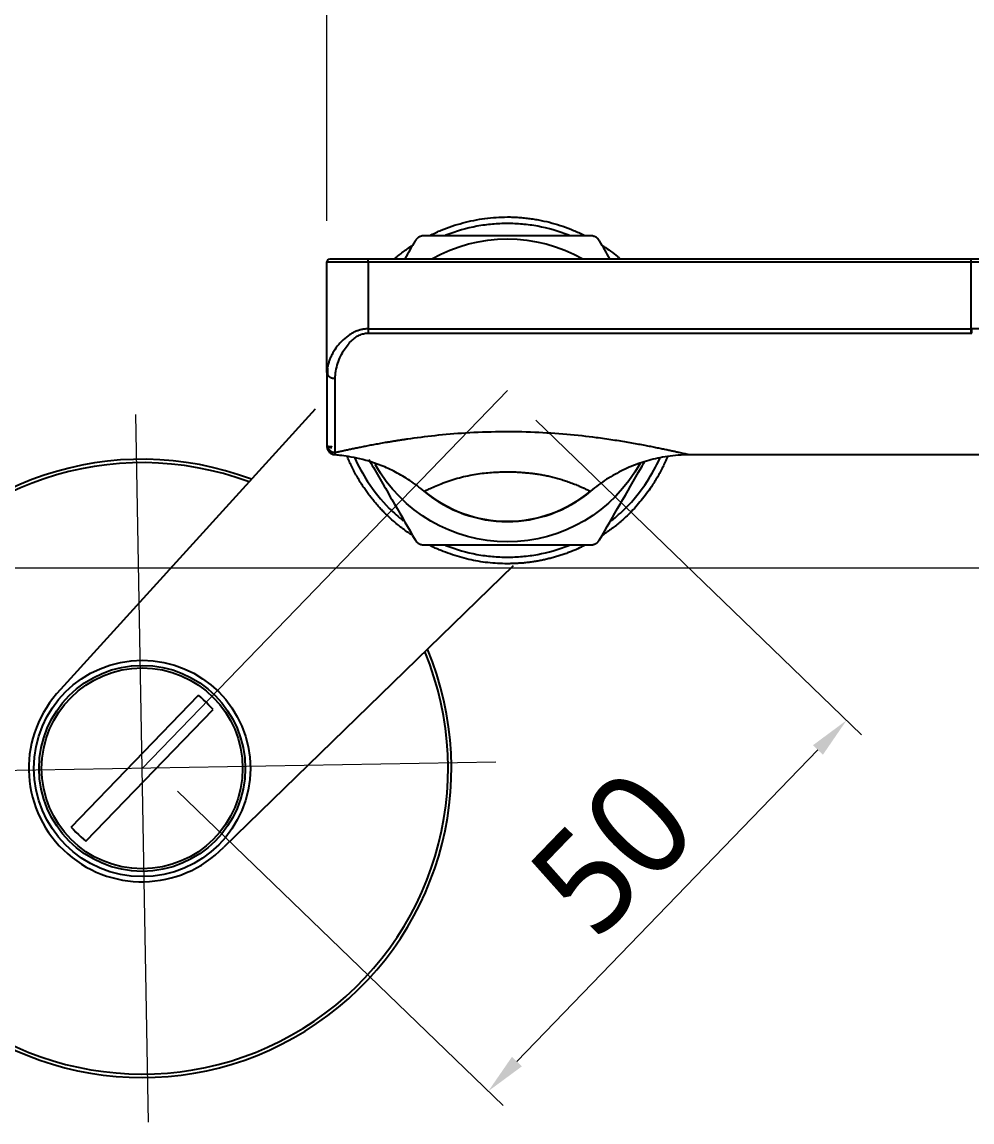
# Model space of a CAD drawing. Extents: x 1777 to 3131, y 3495 to 4487.
# Drawn here: x 1924.7 to 2016.9, y 3670.1 to 3776.8 of the extents above; entities that cross this region are included whole.
import ezdxf

# ---------------------------------------------------------------- set-up
doc = ezdxf.new("R2010")
doc.units = 0
doc.header["$LTSCALE"] = 30
doc.header["$MEASUREMENT"] = 0
doc.header["$PDMODE"] = 3
doc.header["$PDSIZE"] = -10
doc.linetypes.add('CENTER2', pattern=[28.575, 19.05, -3.175, 3.175, -3.175])
doc.layers.get('0').update_dxf_attribs({"linetype": 'CONTINUOUS'})
doc.layers.get('DEFPOINTS').update_dxf_attribs({"linetype": 'CONTINUOUS'})
doc.layers.add('\\M+5B3DF\\M+5B4E7\\M+5CFDF', color=3, linetype='CONTINUOUS', lineweight=9)
doc.layers.add('Cneter', color=1, linetype='CENTER2', lineweight=13)
doc.layers.add('DEF_LAYER_ASSEM_MEMBER', color=7, linetype='CONTINUOUS')
doc.styles.add('Daelim Dimension', font='NanumGothic.ttf')
doc.dimstyles.new('DEFAULT', dxfattribs={"dimscale": 2, "dimtxt": 2, "dimasz": 2, "dimexe": 0, "dimexo": 2, "dimgap": 1, "dimtad": 1, "dimdec": 1, "dimzin": 9, "dimdsep": 46, "dimtxsty": 'Daelim Dimension', "dimcen": 0.5, "dimclrd": 252, "dimclre": 252, "dimclrt": 3, "dimadec": 1, "dimazin": 0, "dimtfac": 1, "dimtdec": 1, "dimtix": 1, "dimtmove": 0, "dimatfit": 3, "dimfxl": 0, "dimtolj": 1, "dimtzin": 1, "dimlwd": 9, "dimlwe": 9, "dimarcsym": 0})

# ---------------------------------------------------------------- blocks, each defined once
blk = doc.blocks.new('*D35')
at = {"color": 5, "lineweight": 9, "ltscale": 0.5}
for p, q in [((2042.8, 3811.55), (1905.55, 3811.55)), ((1907.55, 3807.55), (1907.55, 3727.84)), ((2029.16, 3723.84), (1905.55, 3723.84))]:
    blk.add_line(p, q, dxfattribs=at)
at = {"color": 5, "ltscale": 0.5}
for points in [[(1906.89, 3807.55), (1908.22, 3807.55), (1907.55, 3811.55)], [(1906.89, 3727.84), (1908.22, 3727.84), (1907.55, 3723.84)]]:
    blk.add_solid(points, dxfattribs=at)
at = {"layer": 'DEFPOINTS', "color": 0, "ltscale": 0.5}
for p in [(2046.8, 3811.55), (1907.55, 3723.84), (2033.16, 3723.84)]:
    blk.add_point(p, dxfattribs=at)
at = {"color": 7, "ltscale": 0.5, "insert": (1900.11, 3767.69), "char_height": 10, "attachment_point": 5, "rotation": 90, "style": 'Daelim Dimension'}
blk.add_mtext('\\A1;89', dxfattribs=at)
blk = doc.blocks.new('*D1')
at = {"color": 5, "lineweight": 9, "ltscale": 0.5}
for p, q in [((1954.3, 3757.54), (1954.3, 3844.26)), ((2139.3, 3757.54), (2139.3, 3844.26)), ((1958.3, 3842.26), (2135.3, 3842.26))]:
    blk.add_line(p, q, dxfattribs=at)
at = {"color": 5, "ltscale": 0.5}
for points in [[(1958.3, 3842.93), (1958.3, 3841.59), (1954.3, 3842.26)], [(2135.3, 3842.93), (2135.3, 3841.59), (2139.3, 3842.26)]]:
    blk.add_solid(points, dxfattribs=at)
at = {"layer": 'DEFPOINTS', "color": 0, "ltscale": 0.5}
for p in [(2139.3, 3842.26), (1954.3, 3753.54), (2139.3, 3753.54)]:
    blk.add_point(p, dxfattribs=at)
at = {"color": 7, "ltscale": 0.5, "insert": (2046.8, 3849.7), "char_height": 10, "attachment_point": 5, "style": 'Daelim Dimension'}
blk.add_mtext('\\A1;185', dxfattribs=at)
blk = doc.blocks.new('*D33')
at = {"color": 5, "lineweight": 9, "ltscale": 0.5}
for p, q in [((1974.55, 3738.18), (2006.14, 3707.67)), ((1972.73, 3675.95), (2001.93, 3706.19)), ((1939.79, 3702.19), (1971.39, 3671.68))]:
    blk.add_line(p, q, dxfattribs=at)
at = {"color": 5, "ltscale": 0.5}
for points in [[(2001.45, 3706.65), (2002.41, 3705.72), (2004.7, 3709.06)], [(1972.25, 3676.41), (1973.21, 3675.48), (1969.95, 3673.07)]]:
    blk.add_solid(points, dxfattribs=at)
at = {"layer": 'DEFPOINTS', "color": 0, "ltscale": 0.5}
for p in [(1971.67, 3740.96), (2004.7, 3709.06), (1936.92, 3704.97)]:
    blk.add_point(p, dxfattribs=at)
at = {"color": 7, "ltscale": 0.5, "insert": (1981.98, 3696.23), "char_height": 10, "attachment_point": 5, "rotation": 46, "style": 'Daelim Dimension'}
blk.add_mtext('\\A1;50', dxfattribs=at)

msp = doc.modelspace()

# ---------------------------------------------------------------- linework, layer by layer
at = {"layer": '\\M+5B3DF\\M+5B4E7\\M+5CFDF', "color": 0, "lineweight": -3}
for p, q in [((1954.6, 3753.84), (1958.3, 3753.84)), ((1958.3, 3753.54), (1958.3, 3753.84)), ((1958.3, 3753.84), (2016.8, 3753.84)), ((1954.3, 3742.81), (1954.3, 3753.54)), ((1958.3, 3753.54), (1954.3, 3753.54)), ((1958.3, 3753.54), (1958.3, 3747.05)), ((2016.8, 3753.54), (1958.3, 3753.54)), ((1958.3, 3747.05), (1958.3, 3746.65)), ((1958.3, 3747.05), (2016.8, 3747.05)), ((2016.8, 3746.65), (2016.8, 3747.05))]:
    msp.add_line(p, q, dxfattribs=at)
at = {"layer": '\\M+5B3DF\\M+5B4E7\\M+5CFDF', "color": 0, "lineweight": -3, "extrusion": (0, 0, -1)}
for centre, radius, start, end in [((-1971.8, 3741.09), 14.7, 60.1481, 119.8575), ((-1954.6, 3753.54), 0.3, 0, 90), ((-1971.8, 3741.09), 14.7, 270, 330.75), ((-1971.8, 3741.09), 14.7, 208.8619, 270), ((-1971.8, 3740.84), 12.49, 270, 310.2041), ((-1971.8, 3740.84), 12.49, 229.796, 270)]:
    msp.add_arc(centre, radius, start, end, dxfattribs=at)
at = {"layer": '\\M+5B3DF\\M+5B4E7\\M+5CFDF', "color": 0, "lineweight": -3}
msp.add_arc((1971.8, 3740.84), 12.49, 229.7874, 310.204, dxfattribs=at)
for points, knots in [([(1964.34, 3756.15), (1964.35, 3756.16), (1964.7, 3756.33), (1965.38, 3756.64), (1966.41, 3757.03), (1967.47, 3757.35), (1968.54, 3757.6), (1969.62, 3757.78), (1970.71, 3757.89), (1971.62, 3757.92), (1972.35, 3757.91), (1972.9, 3757.88), (1973.44, 3757.83), (1973.99, 3757.77), (1974.53, 3757.68), (1975.26, 3757.55), (1976.15, 3757.34), (1977.2, 3757.02), (1978.23, 3756.63), (1978.91, 3756.32), (1979.25, 3756.15), (1979.25, 3756.15)], [0, 0, 0, 0, 0.003183, 0.074607, 0.145808, 0.216753, 0.287737, 0.359081, 0.429937, 0.500619, 0.53589, 0.571211, 0.606622, 0.642164, 0.677876, 0.713797, 0.784825, 0.855918, 0.927369, 0.998768, 1, 1, 1, 1]), ([(1977.87, 3756.1), (1977.83, 3756.11), (1976.8, 3756.53), (1975.24, 3756.97), (1973.25, 3757.24), (1971.8, 3757.3), (1970.35, 3757.24), (1968.36, 3756.97), (1966.8, 3756.53), (1965.77, 3756.11), (1965.73, 3756.1)], [0, 0, 0, 0, 0.009204, 0.254632, 0.377347, 0.500061, 0.622776, 0.74549, 0.990919, 1, 1, 1, 1]), ([(1963.72, 3756.09), (1963.67, 3756.09), (1963.63, 3756.09), (1963.55, 3756.08), (1963.5, 3756.07), (1963.44, 3756.05), (1963.42, 3756.04), (1963.38, 3756.03), (1963.36, 3756.02), (1963.3, 3756), (1963.26, 3755.98), (1963.2, 3755.94), (1963.18, 3755.93), (1963.14, 3755.91), (1963.12, 3755.89), (1963.07, 3755.85), (1963.04, 3755.83), (1962.99, 3755.78), (1962.98, 3755.76), (1962.95, 3755.73), (1962.94, 3755.71), (1962.9, 3755.66), (1962.87, 3755.63), (1962.85, 3755.59)], [0, 0, 0, 0, 0.125, 0.125, 0.25, 0.25, 0.3125, 0.3125, 0.375, 0.375, 0.5, 0.5, 0.5625, 0.5625, 0.625, 0.625, 0.75, 0.75, 0.8125, 0.8125, 0.875, 0.875, 1, 1, 1, 1]), ([(1979.88, 3756.09), (1978.57, 3756.09), (1977.24, 3756.09), (1974.55, 3756.09), (1973.19, 3756.09), (1971.11, 3756.09), (1970.42, 3756.09), (1969.06, 3756.09), (1968.38, 3756.09), (1966.36, 3756.09), (1965.03, 3756.09), (1963.72, 3756.09)], [0, 0, 0, 0, 0.25, 0.25, 0.5, 0.5, 0.625, 0.625, 0.75, 0.75, 1, 1, 1, 1]), ([(1980.75, 3755.59), (1980.73, 3755.63), (1980.7, 3755.66), (1980.65, 3755.73), (1980.62, 3755.76), (1980.58, 3755.81), (1980.56, 3755.82), (1980.53, 3755.85), (1980.51, 3755.87), (1980.46, 3755.91), (1980.42, 3755.93), (1980.36, 3755.97), (1980.34, 3755.98), (1980.3, 3756), (1980.28, 3756.01), (1980.22, 3756.03), (1980.18, 3756.04), (1980.12, 3756.06), (1980.1, 3756.07), (1980.05, 3756.07), (1980.03, 3756.08), (1979.97, 3756.09), (1979.93, 3756.09), (1979.88, 3756.09)], [0, 0, 0, 0, 0.125, 0.125, 0.25, 0.25, 0.3125, 0.3125, 0.375, 0.375, 0.5, 0.5, 0.5625, 0.5625, 0.625, 0.625, 0.75, 0.75, 0.8125, 0.8125, 0.875, 0.875, 1, 1, 1, 1]), ([(1960.9, 3753.9), (1960.98, 3753.97), (1961.2, 3754.15), (1961.57, 3754.44), (1962.01, 3754.77), (1962.36, 3755.01), (1962.55, 3755.14), (1962.59, 3755.16)], [0, 0, 0, 0, 0.147037, 0.408568, 0.671008, 0.934645, 1, 1, 1, 1]), ([(1981.02, 3755.15), (1981.06, 3755.12), (1981.33, 3754.94), (1981.82, 3754.6), (1982.34, 3754.2), (1982.63, 3753.96), (1982.7, 3753.9)], [0, 0, 0, 0, 0.070637, 0.46575, 0.857867, 1, 1, 1, 1]), ([(2016.8, 3753.84), (2017.61, 3753.84), (2018.41, 3753.84), (2019.59, 3753.84), (2019.98, 3753.84), (2020.76, 3753.84), (2021.14, 3753.84), (2022.25, 3753.84), (2022.96, 3753.84), (2023.96, 3753.84), (2024.29, 3753.84), (2024.91, 3753.84), (2025.21, 3753.84), (2026.06, 3753.84), (2026.57, 3753.84), (2027.47, 3753.84), (2027.85, 3753.84), (2028.31, 3753.84), (2028.45, 3753.84), (2028.68, 3753.84), (2028.78, 3753.84), (2029.02, 3753.84), (2029.1, 3753.84), (2029.1, 3753.84)], [0, 0, 0, 0, 0.125, 0.125, 0.1875, 0.1875, 0.25, 0.25, 0.375, 0.375, 0.4375, 0.4375, 0.5, 0.5, 0.625, 0.625, 0.75, 0.75, 0.8125, 0.8125, 0.875, 0.875, 1, 1, 1, 1]), ([(2016.8, 3753.54), (2016.8, 3753.58), (2016.8, 3753.62), (2016.8, 3753.69), (2016.8, 3753.72), (2016.8, 3753.78), (2016.8, 3753.8), (2016.8, 3753.83), (2016.8, 3753.84), (2016.8, 3753.84)], [0, 0, 0, 0, 0.25, 0.25, 0.5, 0.5, 0.75, 0.75, 1, 1, 1, 1]), ([(2028.8, 3753.54), (2028.8, 3753.54), (2028.78, 3753.54), (2028.7, 3753.54), (2028.64, 3753.54), (2028.53, 3753.54), (2028.48, 3753.54), (2028.42, 3753.54), (2028.41, 3753.54), (2028.39, 3753.54), (2028.35, 3753.54), (2028.31, 3753.54), (2028.16, 3753.54), (2028.03, 3753.54), (2027.73, 3753.54), (2027.57, 3753.54), (2027.2, 3753.54), (2026.99, 3753.54), (2026.75, 3753.54), (2026.72, 3753.54), (2026.66, 3753.54), (2026.58, 3753.54), (2026.38, 3753.54), (2026.2, 3753.54), (2025.83, 3753.54), (2025.56, 3753.54), (2025.01, 3753.54), (2024.72, 3753.54), (2024.34, 3753.54), (2024.23, 3753.54), (2024.11, 3753.54), (2024.03, 3753.54), (2023.99, 3753.54), (2023.79, 3753.54), (2023.63, 3753.54), (2023.14, 3753.54), (2022.47, 3753.54), (2021.77, 3753.54), (2021.23, 3753.54), (2021.04, 3753.54), (2020.77, 3753.54), (2020.67, 3753.54), (2020.49, 3753.54), (2020.39, 3753.54), (2020.11, 3753.54), (2019.92, 3753.54), (2019.63, 3753.54), (2019.53, 3753.54), (2019.34, 3753.54), (2019.24, 3753.54), (2018.76, 3753.54), (2018.37, 3753.54), (2017.59, 3753.54), (2017.2, 3753.54), (2016.8, 3753.54)], [0, 0, 0, 0, 0.0625, 0.0625, 0.125, 0.125, 0.15625, 0.15625, 0.164062, 0.164062, 0.171875, 0.1875, 0.1875, 0.25, 0.25, 0.3125, 0.3125, 0.375, 0.375, 0.382812, 0.382812, 0.390625, 0.40625, 0.4375, 0.4375, 0.5, 0.5, 0.5625, 0.5625, 0.578125, 0.585937, 0.585937, 0.59375, 0.59375, 0.625, 0.625, 0.6875, 0.75, 0.75, 0.78125, 0.78125, 0.796875, 0.796875, 0.8125, 0.8125, 0.84375, 0.84375, 0.859375, 0.859375, 0.875, 0.875, 0.9375, 0.9375, 1, 1, 1, 1]), ([(1958.3, 3747.05), (1958.25, 3747.05), (1958.16, 3747.05), (1958.02, 3747.04), (1957.88, 3747.03), (1957.69, 3746.99), (1957.44, 3746.93), (1957.14, 3746.83), (1956.83, 3746.68), (1956.38, 3746.43), (1955.9, 3746.04), (1955.36, 3745.47), (1955, 3744.96), (1954.74, 3744.48), (1954.58, 3744.14), (1954.46, 3743.8), (1954.38, 3743.5), (1954.34, 3743.32), (1954.33, 3743.25)], [0, 0, 0, 0, 0.019683, 0.039648, 0.059868, 0.080306, 0.123041, 0.170212, 0.219229, 0.27647, 0.404446, 0.50998, 0.664483, 0.737352, 0.80979, 0.881866, 0.953649, 1, 1, 1, 1]), ([(1955.1, 3742.25), (1955.1, 3742.48), (1955.15, 3742.97), (1955.33, 3743.7), (1955.61, 3744.4), (1955.95, 3745.01), (1956.32, 3745.53), (1956.71, 3745.95), (1957.11, 3746.27), (1957.52, 3746.5), (1957.91, 3746.62), (1958.18, 3746.65), (1958.3, 3746.65)], [0, 0, 0, 0, 0.139889, 0.283105, 0.416772, 0.533766, 0.636894, 0.728068, 0.809203, 0.880349, 0.943006, 1, 1, 1, 1]), ([(2016.8, 3747.05), (2016.81, 3747.05), (2016.82, 3747.05), (2016.85, 3747.05), (2016.86, 3747.05), (2016.87, 3747.05), (2016.87, 3747.05)], [0, 0, 0, 0, 0.3334, 0.666731, 0.999995, 1, 1, 1, 1]), ([(2016.8, 3746.65), (2016.81, 3746.65), (2016.82, 3746.65), (2016.85, 3746.65), (2016.87, 3746.65), (2016.87, 3746.65)], [0, 0, 0, 0, 0.335273, 0.670477, 1, 1, 1, 1]), ([(2028.8, 3747.07), (2028.79, 3747.08), (2028.71, 3747.1), (2028.4, 3747.11), (2027.89, 3747.11), (2027.2, 3747.1), (2026.34, 3747.09), (2025.32, 3747.09), (2024.17, 3747.08), (2022.9, 3747.08), (2021.52, 3747.08), (2020.02, 3747.07), (2018.46, 3747.07), (2017.4, 3747.06), (2016.87, 3747.05)], [0, 0, 0, 0, 0.082631, 0.164354, 0.24766, 0.331785, 0.415769, 0.498912, 0.581105, 0.662814, 0.74446, 0.829314, 0.915879, 1, 1, 1, 1]), ([(2016.87, 3746.65), (2016.87, 3746.68), (2016.87, 3746.71), (2016.87, 3746.78), (2016.87, 3746.81), (2016.87, 3746.88), (2016.87, 3746.91), (2016.87, 3746.98), (2016.87, 3747.02), (2016.87, 3747.05)], [0, 0, 0, 0, 0.25, 0.25, 0.5, 0.5, 0.75, 0.75, 1, 1, 1, 1]), ([(1954.33, 3743.25), (1954.33, 3743.21), (1954.31, 3743.06), (1954.3, 3742.92), (1954.3, 3742.81)], [0, 0, 0, 0, 0.261082, 1, 1, 1, 1]), ([(1954.3, 3742.81), (1954.3, 3742.51), (1954.3, 3741.94), (1954.3, 3741.17), (1954.3, 3740.49), (1954.3, 3739.88), (1954.3, 3739.33), (1954.3, 3738.85), (1954.3, 3738.42), (1954.3, 3738.03), (1954.3, 3737.7), (1954.3, 3737.4), (1954.3, 3737.13), (1954.3, 3736.9), (1954.3, 3736.68), (1954.3, 3736.48), (1954.3, 3736.3), (1954.3, 3736.13), (1954.3, 3735.98), (1954.3, 3735.91), (1954.3, 3735.87)], [0, 0, 0, 0, 0.054069, 0.104833, 0.154464, 0.203483, 0.252401, 0.301354, 0.350137, 0.398882, 0.448078, 0.497781, 0.547714, 0.598377, 0.651323, 0.708488, 0.771558, 0.841194, 0.917343, 1, 1, 1, 1]), ([(1955.1, 3735.07), (1955.1, 3735.11), (1955.1, 3735.19), (1955.1, 3735.33), (1955.1, 3735.5), (1955.1, 3735.69), (1955.1, 3735.89), (1955.1, 3736.11), (1955.1, 3736.35), (1955.1, 3736.62), (1955.1, 3736.93), (1955.1, 3737.27), (1955.1, 3737.67), (1955.1, 3738.11), (1955.1, 3738.61), (1955.1, 3739.18), (1955.1, 3739.82), (1955.1, 3740.53), (1955.1, 3741.34), (1955.1, 3741.93), (1955.1, 3742.25)], [0, 0, 0, 0, 0.082656, 0.158805, 0.228441, 0.29151, 0.348676, 0.401622, 0.452286, 0.502218, 0.551921, 0.601117, 0.649863, 0.698646, 0.747598, 0.796517, 0.845536, 0.895167, 0.945931, 1, 1, 1, 1]), ([(1955.1, 3735.07), (1955.14, 3735.08), (1955.23, 3735.1), (1955.37, 3735.13), (1955.52, 3735.16), (1955.68, 3735.2), (1955.84, 3735.23), (1956.02, 3735.27), (1956.2, 3735.31), (1956.39, 3735.35), (1956.58, 3735.39), (1956.78, 3735.43), (1957, 3735.47), (1957.22, 3735.52), (1957.44, 3735.56), (1957.68, 3735.61), (1957.92, 3735.66), (1958.17, 3735.71), (1958.43, 3735.76), (1958.69, 3735.81), (1958.97, 3735.86), (1959.25, 3735.91), (1959.54, 3735.96), (1959.83, 3736.02), (1960.14, 3736.07), (1960.45, 3736.12), (1960.77, 3736.18), (1961.1, 3736.23), (1961.43, 3736.28), (1961.78, 3736.33), (1962.84, 3736.49), (1964.77, 3736.74), (1967.8, 3737), (1971.08, 3737.12), (1974.41, 3737.07), (1977.57, 3736.86), (1980.1, 3736.58), (1982.06, 3736.3), (1983.54, 3736.06), (1984.63, 3735.86), (1985.42, 3735.71), (1985.97, 3735.6), (1986.48, 3735.5), (1986.95, 3735.4), (1987.38, 3735.31), (1987.77, 3735.23), (1988.13, 3735.15), (1988.44, 3735.08), (1988.72, 3735.02), (1988.96, 3734.97), (1989.15, 3734.93), (1989.31, 3734.89), (1989.43, 3734.86), (1989.52, 3734.85), (1989.54, 3734.84), (1989.55, 3734.84)], [0, 0, 0, 0, 0.009557, 0.018972, 0.028252, 0.037398, 0.046415, 0.055308, 0.06408, 0.072737, 0.081283, 0.089723, 0.098063, 0.106308, 0.114464, 0.122537, 0.130534, 0.138459, 0.146321, 0.154125, 0.161878, 0.169586, 0.177257, 0.184897, 0.192513, 0.200111, 0.207699, 0.215283, 0.22287, 0.230466, 0.238078, 0.291928, 0.346878, 0.40658, 0.466573, 0.523175, 0.578471, 0.612857, 0.647265, 0.68233, 0.699814, 0.717584, 0.735709, 0.754252, 0.773274, 0.792831, 0.812973, 0.833744, 0.855187, 0.877343, 0.900251, 0.923943, 0.948449, 0.973794, 1, 1, 1, 1]), ([(1954.3, 3735.87), (1954.3, 3735.82), (1954.3, 3735.77), (1954.32, 3735.67), (1954.34, 3735.62), (1954.38, 3735.53), (1954.4, 3735.48), (1954.46, 3735.39), (1954.5, 3735.34), (1954.57, 3735.27), (1954.62, 3735.23), (1954.71, 3735.17), (1954.76, 3735.15), (1954.85, 3735.11), (1954.9, 3735.09), (1955, 3735.07), (1955.05, 3735.07), (1955.1, 3735.07)], [0, 0, 0, 0, 0.125, 0.125, 0.25, 0.25, 0.375, 0.375, 0.5, 0.5, 0.625, 0.625, 0.75, 0.75, 0.875, 0.875, 1, 1, 1, 1]), ([(1954.81, 3735.59), (1954.77, 3735.59), (1954.68, 3735.6), (1954.55, 3735.61), (1954.45, 3735.62), (1954.37, 3735.63), (1954.31, 3735.64), (1954.3, 3735.64), (1954.3, 3735.65)], [0, 0, 0, 0, 0.129814, 0.287536, 0.453413, 0.627448, 0.809643, 1, 1, 1, 1]), ([(1954.3, 3735.65), (1954.3, 3735.59), (1954.3, 3735.54), (1954.32, 3735.45), (1954.34, 3735.4), (1954.38, 3735.3), (1954.4, 3735.26), (1954.45, 3735.17), (1954.48, 3735.13), (1954.55, 3735.06), (1954.59, 3735.03), (1954.67, 3734.97), (1954.72, 3734.94), (1954.81, 3734.9), (1954.86, 3734.88), (1954.95, 3734.86), (1955, 3734.85), (1955.05, 3734.85)], [0, 0, 0, 0, 0.125, 0.125, 0.25, 0.25, 0.375, 0.375, 0.5, 0.5, 0.625, 0.625, 0.75, 0.75, 0.875, 0.875, 1, 1, 1, 1]), ([(1955.05, 3734.85), (1955.05, 3734.85), (1955.06, 3734.85), (1955.06, 3734.86), (1955.06, 3734.86), (1955.06, 3734.87), (1955.06, 3734.87), (1955.06, 3734.88), (1955.06, 3734.88), (1955.06, 3734.89), (1955.06, 3734.9), (1955.07, 3734.9), (1955.07, 3734.91), (1955.07, 3734.92), (1955.07, 3734.92), (1955.07, 3734.93), (1955.07, 3734.94), (1955.07, 3734.95), (1955.08, 3734.96), (1955.08, 3734.96), (1955.08, 3734.97), (1955.08, 3734.98), (1955.08, 3734.99), (1955.08, 3735), (1955.09, 3735.01), (1955.09, 3735.02), (1955.09, 3735.03), (1955.09, 3735.04), (1955.1, 3735.05), (1955.1, 3735.06), (1955.1, 3735.07), (1955.1, 3735.07)], [0, 0, 0, 0, 0.035171, 0.070293, 0.105366, 0.14039, 0.175364, 0.21029, 0.245166, 0.279993, 0.31477, 0.349499, 0.384178, 0.418808, 0.453389, 0.487921, 0.522404, 0.556837, 0.591222, 0.625557, 0.659843, 0.69408, 0.728268, 0.762406, 0.796496, 0.830536, 0.864527, 0.898469, 0.932362, 0.966205, 1, 1, 1, 1]), ([(1958.08, 3734.29), (1957.69, 3734.4), (1957.3, 3734.49), (1956.56, 3734.63), (1956.22, 3734.69), (1955.66, 3734.77), (1955.43, 3734.79), (1955.13, 3734.83), (1955.05, 3734.84), (1955.05, 3734.85)], [0, 0, 0, 0, 0.25, 0.25, 0.5, 0.5, 0.75, 0.75, 1, 1, 1, 1]), ([(1962.59, 3727.01), (1962.55, 3727.04), (1962.19, 3727.27), (1961.55, 3727.73), (1960.7, 3728.43), (1960.05, 3729.03), (1959.58, 3729.52), (1959.26, 3729.86), (1958.96, 3730.22), (1958.66, 3730.58), (1958.37, 3730.96), (1958.09, 3731.34), (1957.71, 3731.9), (1957.24, 3732.66), (1956.72, 3733.63), (1956.41, 3734.31), (1956.27, 3734.66), (1956.26, 3734.68)], [0, 0, 0, 0, 0.016314, 0.125497, 0.234194, 0.34287, 0.389219, 0.435581, 0.481995, 0.5285, 0.575131, 0.621928, 0.668927, 0.77764, 0.886357, 0.99553, 1, 1, 1, 1]), ([(1957, 3734.51), (1957.35, 3733.73), (1958.29, 3732), (1959.94, 3729.96), (1961.22, 3728.81), (1961.69, 3728.44)], [0, 0, 0, 0, 0.340343, 0.769528, 1, 1, 1, 1]), ([(1989.55, 3734.84), (1989.16, 3734.84), (1988.42, 3734.81), (1987.36, 3734.69), (1986.41, 3734.52), (1985.51, 3734.3), (1984.65, 3734.03), (1983.82, 3733.71), (1983.01, 3733.35), (1982.21, 3732.93), (1981.42, 3732.46), (1980.63, 3731.91), (1980.12, 3731.51), (1979.87, 3731.3)], [0, 0, 0, 0, 0.111851, 0.211356, 0.302239, 0.388591, 0.473605, 0.557831, 0.642198, 0.72754, 0.814683, 0.904357, 1, 1, 1, 1]), ([(1987.33, 3734.65), (1987.33, 3734.65), (1987.19, 3734.31), (1986.88, 3733.64), (1986.37, 3732.67), (1985.83, 3731.81), (1985.31, 3731.06), (1984.8, 3730.41), (1984.27, 3729.78), (1983.77, 3729.25), (1983.31, 3728.81), (1982.9, 3728.44), (1982.48, 3728.09), (1982.05, 3727.75), (1981.61, 3727.42), (1981.26, 3727.18), (1981.06, 3727.04), (1981.01, 3727.01)], [0, 0, 0, 0, 0.000994, 0.110406, 0.219414, 0.32847, 0.410746, 0.492515, 0.573976, 0.655334, 0.709804, 0.764239, 0.818696, 0.873235, 0.927914, 0.982791, 1, 1, 1, 1]), ([(1981.91, 3728.44), (1982.38, 3728.82), (1983.66, 3729.96), (1985.3, 3731.99), (1986.24, 3733.71), (1986.58, 3734.48)], [0, 0, 0, 0, 0.23145, 0.662856, 1, 1, 1, 1]), ([(1963.73, 3731.3), (1963.29, 3731.67), (1962.39, 3732.34), (1960.98, 3733.17), (1959.55, 3733.82), (1958.58, 3734.15), (1958.08, 3734.29)], [0, 0, 0, 0, 0.271218, 0.521512, 0.761072, 1, 1, 1, 1]), ([(1958.36, 3734.37), (1958.51, 3734.11), (1958.66, 3733.85), (1959.15, 3732.99), (1959.5, 3732.4), (1960.18, 3731.21), (1960.52, 3730.63), (1961.53, 3728.88), (1962.2, 3727.72), (1962.85, 3726.59)], [0, 0, 0, 0, 0.098414, 0.098414, 0.32381, 0.32381, 0.549207, 0.549207, 1, 1, 1, 1]), ([(1980.75, 3726.59), (1981.4, 3727.72), (1982.07, 3728.88), (1983.42, 3731.21), (1984.1, 3732.39), (1984.89, 3733.76), (1984.99, 3733.94), (1985.09, 3734.11)], [0, 0, 0, 0, 0.465644, 0.465644, 0.931288, 0.931288, 1, 1, 1, 1]), ([(1963.73, 3731.3), (1963.74, 3731.3), (1963.78, 3731.32), (1963.97, 3731.41), (1964.4, 3731.61), (1965, 3731.87), (1965.71, 3732.16), (1966.5, 3732.43), (1967.31, 3732.66), (1968.14, 3732.85), (1968.94, 3732.99), (1969.71, 3733.08), (1970.43, 3733.14), (1971.09, 3733.17), (1971.54, 3733.18), (1971.77, 3733.18), (1971.8, 3733.18)], [0, 0, 0, 0, 0.055498, 0.188438, 0.307958, 0.415656, 0.512184, 0.59834, 0.67532, 0.744105, 0.805543, 0.860608, 0.910108, 0.954339, 0.99371, 1, 1, 1, 1]), ([(1971.8, 3733.18), (1971.95, 3733.18), (1972.26, 3733.18), (1972.75, 3733.16), (1973.24, 3733.13), (1973.73, 3733.09), (1974.2, 3733.04), (1974.65, 3732.98), (1975.09, 3732.91), (1975.54, 3732.83), (1976, 3732.73), (1976.48, 3732.6), (1976.98, 3732.46), (1977.48, 3732.3), (1977.98, 3732.12), (1978.46, 3731.93), (1978.9, 3731.74), (1979.29, 3731.57), (1979.59, 3731.43), (1979.8, 3731.33), (1979.85, 3731.3), (1979.87, 3731.3)], [0, 0, 0, 0, 0.029359, 0.062954, 0.096064, 0.129623, 0.16343, 0.196353, 0.228803, 0.263531, 0.302049, 0.344566, 0.391797, 0.444264, 0.502636, 0.567483, 0.638737, 0.71716, 0.80436, 0.901162, 1, 1, 1, 1]), ([(1962.85, 3726.59), (1962.87, 3726.55), (1962.9, 3726.52), (1962.95, 3726.45), (1962.98, 3726.42), (1963.02, 3726.37), (1963.04, 3726.35), (1963.07, 3726.32), (1963.09, 3726.31), (1963.14, 3726.27), (1963.18, 3726.25), (1963.24, 3726.21), (1963.26, 3726.2), (1963.3, 3726.18), (1963.32, 3726.17), (1963.38, 3726.15), (1963.42, 3726.13), (1963.48, 3726.12), (1963.5, 3726.11), (1963.55, 3726.1), (1963.57, 3726.1), (1963.63, 3726.09), (1963.67, 3726.09), (1963.72, 3726.09)], [0, 0, 0, 0, 0.125, 0.125, 0.25, 0.25, 0.3125, 0.3125, 0.375, 0.375, 0.5, 0.5, 0.5625, 0.5625, 0.625, 0.625, 0.75, 0.75, 0.8125, 0.8125, 0.875, 0.875, 1, 1, 1, 1]), ([(1963.72, 3726.09), (1965.03, 3726.09), (1966.36, 3726.09), (1969.05, 3726.09), (1970.41, 3726.09), (1972.49, 3726.09), (1973.18, 3726.09), (1974.54, 3726.09), (1975.22, 3726.09), (1977.24, 3726.09), (1978.57, 3726.09), (1979.88, 3726.09)], [0, 0, 0, 0, 0.25, 0.25, 0.5, 0.5, 0.625, 0.625, 0.75, 0.75, 1, 1, 1, 1]), ([(1979.29, 3726.02), (1979.19, 3725.98), (1978.85, 3725.81), (1978.36, 3725.59), (1977.83, 3725.38), (1977.42, 3725.23), (1977, 3725.08), (1976.58, 3724.95), (1976.16, 3724.83), (1975.73, 3724.73), (1975.3, 3724.63), (1974.88, 3724.54), (1974.44, 3724.47), (1974.01, 3724.41), (1973.57, 3724.35), (1973.13, 3724.31), (1972.69, 3724.29), (1972.25, 3724.27), (1971.64, 3724.26), (1970.86, 3724.28), (1969.91, 3724.36), (1968.98, 3724.49), (1968.06, 3724.67), (1967.15, 3724.91), (1966.25, 3725.2), (1965.53, 3725.47), (1964.99, 3725.7), (1964.64, 3725.86), (1964.41, 3725.97), (1964.31, 3726.02)], [0, 0, 0, 0, 0.020815, 0.073976, 0.102647, 0.131192, 0.159631, 0.187983, 0.216269, 0.244507, 0.272717, 0.30092, 0.329135, 0.357382, 0.38568, 0.41405, 0.44251, 0.471081, 0.499782, 0.561101, 0.621934, 0.682471, 0.742906, 0.803436, 0.864254, 0.925552, 0.952136, 0.978697, 1, 1, 1, 1]), ([(1965.73, 3726.08), (1965.77, 3726.06), (1966.8, 3725.65), (1968.36, 3725.21), (1970.35, 3724.94), (1971.8, 3724.88), (1973.25, 3724.94), (1975.24, 3725.21), (1976.8, 3725.65), (1977.83, 3726.06), (1977.87, 3726.08)], [0, 0, 0, 0, 0.009081, 0.25451, 0.377224, 0.499939, 0.622653, 0.745367, 0.990796, 1, 1, 1, 1]), ([(1979.88, 3726.09), (1979.93, 3726.09), (1979.97, 3726.09), (1980.05, 3726.1), (1980.1, 3726.11), (1980.16, 3726.13), (1980.18, 3726.13), (1980.22, 3726.15), (1980.24, 3726.16), (1980.3, 3726.18), (1980.34, 3726.2), (1980.4, 3726.23), (1980.42, 3726.25), (1980.46, 3726.27), (1980.48, 3726.28), (1980.53, 3726.32), (1980.56, 3726.35), (1980.61, 3726.4), (1980.62, 3726.42), (1980.65, 3726.45), (1980.66, 3726.47), (1980.7, 3726.52), (1980.73, 3726.55), (1980.75, 3726.59)], [0, 0, 0, 0, 0.125, 0.125, 0.25, 0.25, 0.3125, 0.3125, 0.375, 0.375, 0.5, 0.5, 0.5625, 0.5625, 0.625, 0.625, 0.75, 0.75, 0.8125, 0.8125, 0.875, 0.875, 1, 1, 1, 1])]:
    msp.add_open_spline(points, degree=3, knots=knots, dxfattribs=at)
for points, degree in [([(1962.85, 3755.59), (1962.52, 3755.02), (1962.19, 3754.44), (1961.85, 3753.86)], 3), ([(1981.75, 3753.86), (1981.41, 3754.44), (1981.08, 3755.02), (1980.75, 3755.59)], 3), ([(2016.8, 3747.05), (2016.8, 3753.54)], 1), ([(1958.3, 3746.65), (1977.8, 3746.65), (1997.3, 3746.65), (2016.8, 3746.65)], 3), ([(1954.36, 3743.25), (1954.36, 3742.57)], 1), ([(1954.3, 3735.87), (1954.3, 3735.76), (1954.3, 3735.69), (1954.3, 3735.65)], 3), ([(1954.52, 3735.61), (1954.74, 3735.5)], 1), ([(2026.48, 3734.84), (2014.17, 3734.84), (2001.86, 3734.84), (1989.55, 3734.84)], 3)]:
    msp.add_open_spline(points, degree=degree, dxfattribs=at)
for points, weights in [([(1954.3, 3742.81), (1954.3, 3742.74), (1954.32, 3742.67), (1954.36, 3742.6)], [1.17157262872, 1.11437814895, 1.07148319007, 1.04288775206]), ([(1954.36, 3742.6), (1954.48, 3742.38), (1954.77, 3742.25), (1955.1, 3742.25)], [1.04288772513, 0.957108707571, 1.00000356753, 1.17157230499])]:
    msp.add_rational_spline(points, weights, degree=3, dxfattribs=at)
at = {"layer": 'Cneter', "lineweight": 5, "ltscale": 0.5}
for p, q in [((1971.8, 3741.09), (1936.37, 3704.4)), ((1936.97, 3670.08), (1935.77, 3738.73)), ((1970.69, 3705), (1902.05, 3703.8))]:
    msp.add_line(p, q, dxfattribs=at)
at = {"layer": 'DEF_LAYER_ASSEM_MEMBER', "color": 7, "linetype": 'Continuous'}
for p, q in [((1953.14, 3739.27), (1928.46, 3712.04)), ((1972.35, 3724.05), (1944.29, 3696.76)), ((1929.48, 3698.71), (1941.83, 3711.49)), ((1930.92, 3697.32), (1943.26, 3710.1))]:
    msp.add_line(p, q, dxfattribs=at)
for points in [[(1942.57, 3710.82), (1942.32, 3711.05), (1942.08, 3711.27), (1941.83, 3711.49)], [(1943.26, 3710.1), (1943.04, 3710.34), (1942.8, 3710.58), (1942.57, 3710.82)], [(1929.48, 3698.71), (1929.71, 3698.46), (1929.94, 3698.22), (1930.18, 3697.99)], [(1930.18, 3697.99), (1930.42, 3697.76), (1930.67, 3697.53), (1930.92, 3697.32)]]:
    msp.add_lwpolyline(points, dxfattribs=at)
for radius in [10.5, 10, 9.75]:
    msp.add_circle((1936.37, 3704.4), radius, dxfattribs=at)
for radius, start, end in [(30, 69.296, 22.704), (11, 136, 316)]:
    msp.add_arc((1936.37, 3704.4), radius, start, end, dxfattribs=at)
at = {"layer": 'DEF_LAYER_ASSEM_MEMBER', "color": 9, "linetype": 'Continuous'}
msp.add_arc((1936.37, 3704.4), 29.67, 69.545, 22.455, dxfattribs=at)

# ---------------------------------------------------------------- dimensions: what is measured, and where the dimension line sits
at = {"color": 5, "ltscale": 0.5}
dim = msp.add_linear_dim(base=(2139.3, 3842.26), p1=(1954.3, 3753.54), p2=(2139.3, 3753.54), dimstyle='DEFAULT', override={"dimtxt": 5, "dimexe": 1, "dimdec": 0, "dimclrd": 5, "dimclre": 5, "dimclrt": 7}, dxfattribs=at)
dim.commit()
dim.dimension.update_dxf_attribs({"geometry": '*D1', "text_midpoint": (2046.8, 3849.7)})
dim = msp.add_linear_dim(base=(1907.55, 3723.84), p1=(2046.8, 3811.55), p2=(2033.16, 3723.84), angle=90, text='89', dimstyle='DEFAULT', override={"dimtxt": 5, "dimexe": 1, "dimdec": 0, "dimclrd": 5, "dimclre": 5, "dimclrt": 7}, dxfattribs=at)
dim.commit()
dim.dimension.update_dxf_attribs({"geometry": '*D35', "text_midpoint": (1900.11, 3767.69)})
dim = msp.add_aligned_dim(p1=(1936.92, 3704.97), p2=(1971.67, 3740.96), distance=-45.92, dimstyle='DEFAULT', override={"dimtxt": 5, "dimexe": 1, "dimdec": 0, "dimclrd": 5, "dimclre": 5, "dimclrt": 7}, dxfattribs=at)
dim.commit()
dim.dimension.update_dxf_attribs({"geometry": '*D33', "text_midpoint": (1981.98, 3696.23)})

doc.saveas('drawing.dxf')
